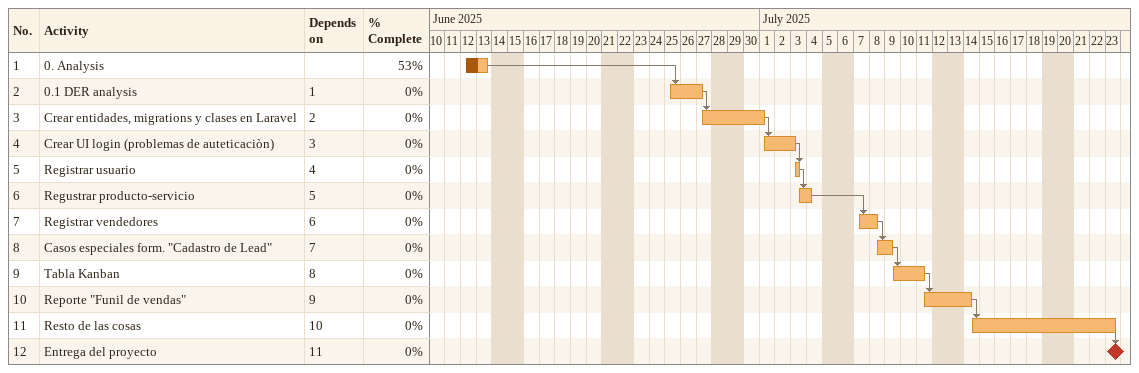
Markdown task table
| ID | Task | Start | Finish | Predecessors | % complete |
|---|---|---|---|---|---|
| 1 | 0. Analysis | 2025-06-12 | 2025-06-13 |  | 53 |
| 2 | 0.1 DER analysis | 2025-06-25 | 2025-06-27 | 1 | 0 |
| 3 | Crear entidades, migrations y clases en Laravel | 2025-06-27 | 2025-07-01 | 2 | 0 |
| 4 | Crear UI login (problemas de auteticaciòn) | 2025-07-01 | 2025-07-03 | 3 | 0 |
| 5 | Registrar usuario | 2025-07-03 | 2025-07-03 | 4 | 0 |
| 6 | Regustrar producto-servicio | 2025-07-03 | 2025-07-04 | 5 | 0 |
| 7 | Registrar vendedores | 2025-07-07 | 2025-07-08 | 6 | 0 |
| 8 | Casos especiales form. "Cadastro de Lead" | 2025-07-08 | 2025-07-09 | 7 | 0 |
| 9 | Tabla Kanban | 2025-07-09 | 2025-07-11 | 8 | 0 |
| 10 | Reporte "Funil de vendas" | 2025-07-11 | 2025-07-14 | 9 | 0 |
| 11 | Resto de las cosas | 2025-07-14 | 2025-07-23 | 10 | 0 |
| 12 | Entrega del proyecto (milestone) | 2025-07-23 | 2025-07-23 | 11 | 0 |
